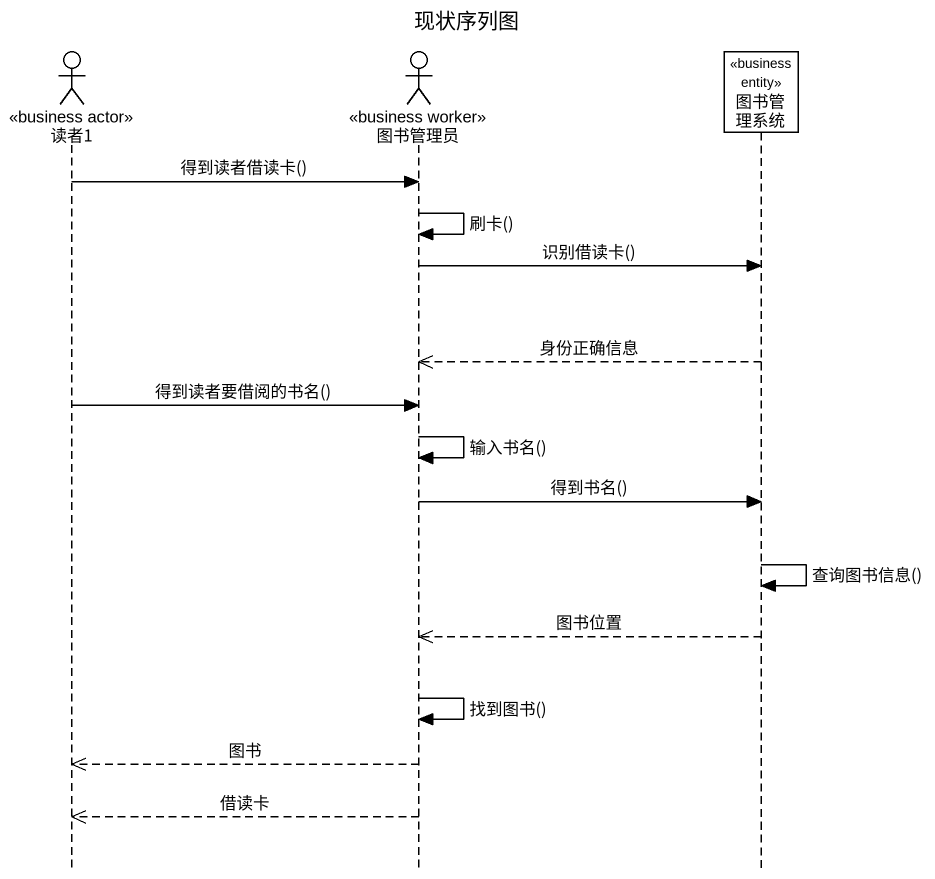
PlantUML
@startuml
title 现状序列图
hide footbox
actor 读者1 <<business actor>>
actor 图书管理员 <<business worker>>
participant 图书管理系统 <<business entity>>

读者1 -> 图书管理员 : 得到读者借读卡()
图书管理员 -> 图书管理员 : 刷卡()
图书管理员 -> 图书管理系统 : 识别借读卡()
图书管理系统 -->> 图书管理员 : 身份正确信息
读者1 -> 图书管理员 : 得到读者要借阅的书名()
图书管理员 -> 图书管理员 : 输入书名()
图书管理员 -> 图书管理系统 : 得到书名()
图书管理系统 -> 图书管理系统 : 查询图书信息()
图书管理系统 -->> 图书管理员 : 图书位置
图书管理员 -> 图书管理员 : 找到图书()
图书管理员 -->> 读者1 : 图书
图书管理员 -->> 读者1 : 借读卡
@enduml
